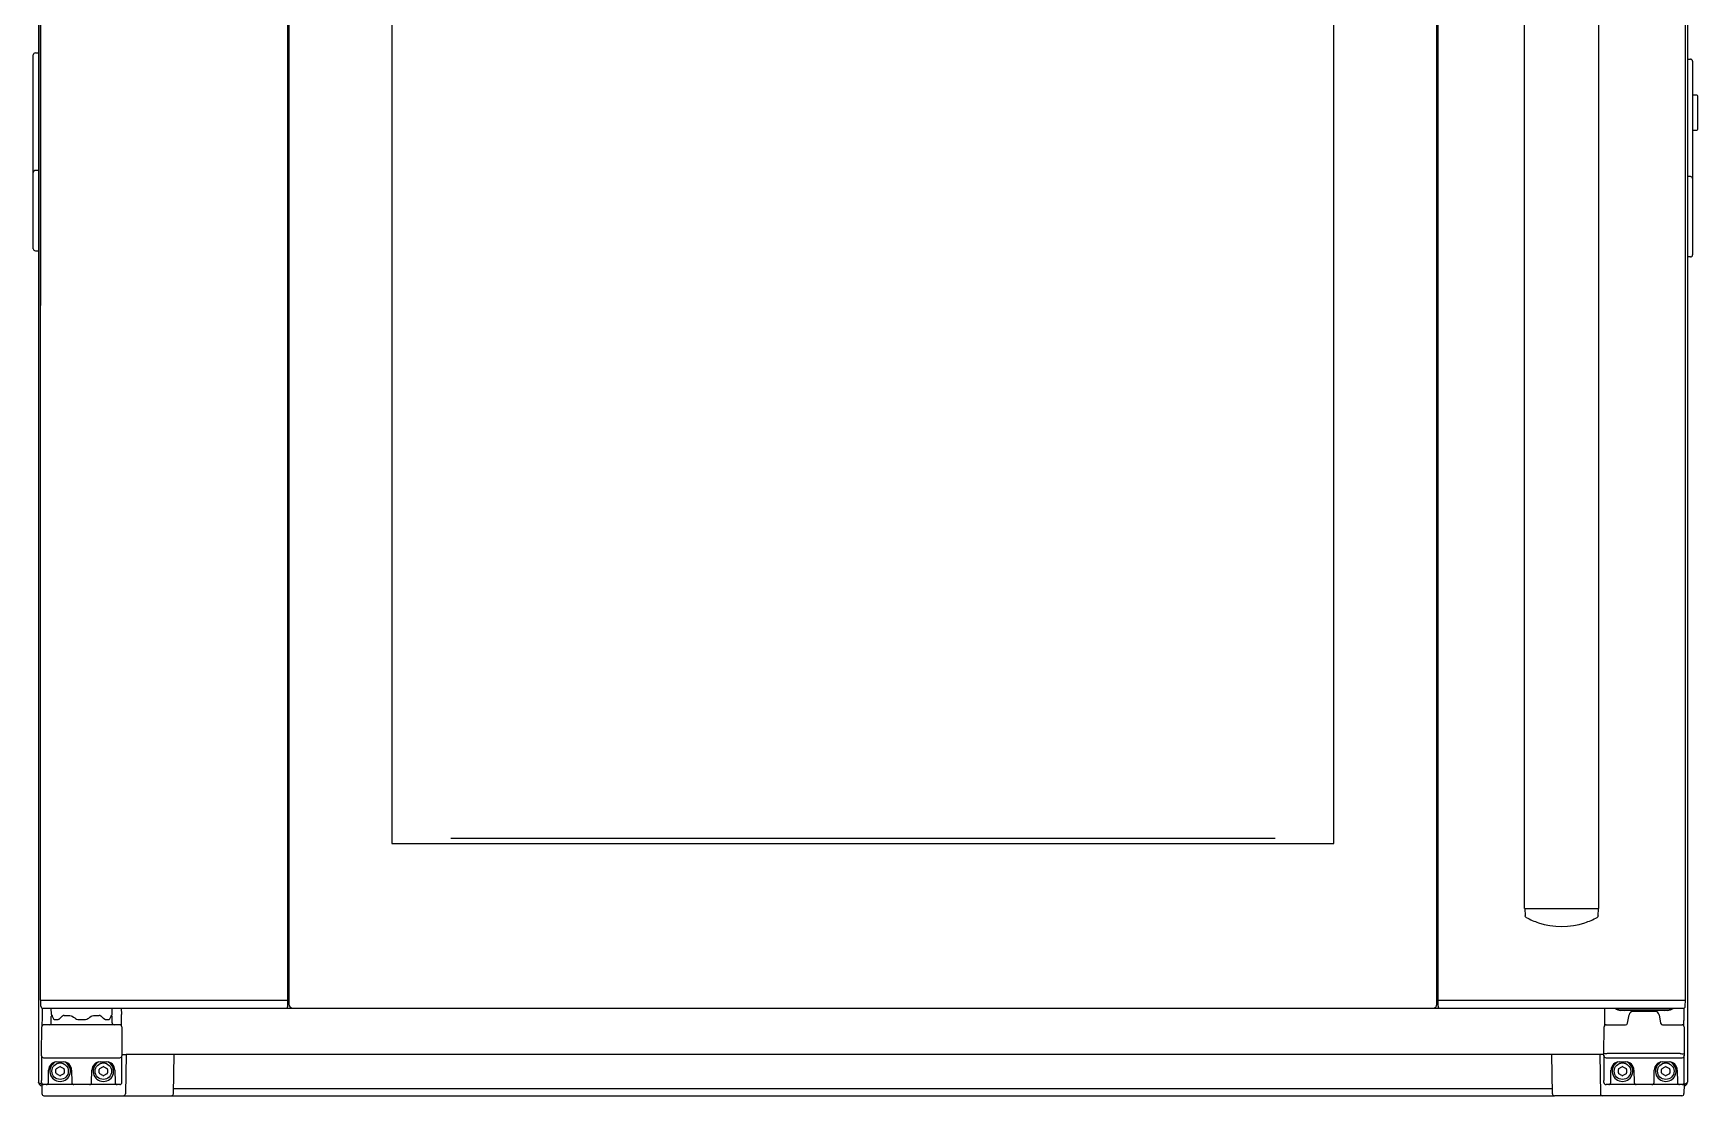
# Model space of a CAD drawing. Header units: millimetres. Extents: x 13025 to 18152, y 3757 to 7714.
# Drawn here: x 15911 to 16719, y 5611 to 6127 of the extents above; entities that cross this region are included whole.
import ezdxf

# ---------------------------------------------------------------- set-up
doc = ezdxf.new("R2010")
doc.units = ezdxf.units.MM
doc.header["$LTSCALE"] = 346.5
doc.layers.get('0').update_dxf_attribs({"linetype": 'CONTINUOUS'})
doc.layers.add('COSMETICHE', color=7, linetype='CONTINUOUS')
doc.layers.add('GEOM', color=7, linetype='CONTINUOUS')

msp = doc.modelspace()

# ---------------------------------------------------------------- linework, layer by layer
at = {"color": 7, "linetype": 'Continuous'}
for p, q in [((15913.96, 6541.1), (15913.96, 5618)), ((16035.46, 6540.8), (16035.46, 5655.8)), ((16592.46, 5655.8), (16592.46, 6540.8)), ((16713.96, 6541.1), (16713.96, 5618)), ((15914.96, 5657.8), (15914.96, 6538.8)), ((16034.96, 5657.8), (16034.96, 6538.8)), ((16592.96, 5657.8), (16592.96, 6538.8)), ((16592.96, 5657.8), (16592.96, 6538.8)), ((16712.96, 5657.8), (16712.96, 6538.8)), ((16634.96, 5702.3), (16634.96, 6494.3)), ((16670.96, 5702.3), (16670.96, 6494.3)), ((16085.46, 6462.8), (16085.46, 5733.8)), ((16542.46, 5733.8), (16542.46, 6462.8)), ((16713.96, 6114.3), (16715.46, 6114.3)), ((16716.46, 6113.3), (16716.46, 6019.3)), ((16718.46, 6096.76), (16716.46, 6096.77)), ((16718.96, 6080.33), (16718.96, 6096.26)), ((16716.46, 6079.83), (16718.46, 6079.83)), ((16715.46, 6057.3), (16713.96, 6057.3)), ((16715.46, 6018.3), (16713.96, 6018.3)), ((16034.96, 5994.8), (16034.96, 5657.8)), ((16085.46, 5733.8), (16542.46, 5733.8)), ((16634.96, 5702.3), (16670.96, 5702.3)), ((16635.08, 5702.3), (16635.21, 5698.72)), ((16670.71, 5698.72), (16670.84, 5702.3)), ((15914.96, 5657.8), (16034.96, 5657.8)), ((15915.12, 5654.79), (15915.09, 5657.8)), ((15915.75, 5653.87), (15915.73, 5651.65)), ((15916.12, 5653.8), (16711.91, 5653.8)), ((15916.47, 5657.8), (16034.96, 5657.8)), ((15920.26, 5650.79), (15920.21, 5653.8)), ((15949.66, 5650.79), (15949.71, 5653.8)), ((15954.17, 5653.8), (15954.2, 5650.78)), ((16034.91, 5654.78), (16034.96, 5657.8)), ((16592.46, 5657.8), (16712.96, 5657.8)), ((16593.01, 5654.78), (16592.96, 5657.8)), ((16673.75, 5653.8), (16673.69, 5647.85)), ((16704.23, 5652.8), (16681.69, 5652.8)), ((16681.9, 5653.05), (16704.02, 5653.05)), ((16711.64, 5653.8), (16711.65, 5653.8)), ((16711.65, 5653.8), (16711.65, 5653.8)), ((16712.17, 5653.85), (16712.22, 5647.82)), ((16712.91, 5654.78), (16712.96, 5657.8)), ((15915.46, 5631.8), (15915.57, 5644.81)), ((15915.66, 5645.54), (15915.65, 5645.17)), ((15915.68, 5646.87), (15915.66, 5646.11)), ((15915.66, 5646.11), (15915.66, 5645.54)), ((15915.69, 5647.82), (15915.68, 5646.87)), ((15915.7, 5648.95), (15915.69, 5647.82)), ((15915.71, 5650.24), (15915.7, 5648.95)), ((15915.73, 5651.65), (15915.71, 5650.24)), ((15953.35, 5645.8), (15916.57, 5645.8)), ((15920.21, 5648.3), (15920.21, 5649.8)), ((15920.21, 5646.8), (15920.21, 5648.3)), ((15920.56, 5650.33), (15920.58, 5650.27)), ((15920.64, 5650.14), (15920.68, 5650.03)), ((15920.97, 5649.31), (15921.12, 5649)), ((15921.12, 5649), (15921.33, 5648.67)), ((15921.12, 5649), (15921.12, 5649)), ((15921.33, 5648.67), (15921.69, 5648.39)), ((15921.69, 5648.39), (15922.09, 5648.3)), ((15922.09, 5648.3), (15923.6, 5648.3)), ((15923.68, 5648.31), (15923.6, 5648.3)), ((15923.95, 5648.49), (15923.95, 5648.49)), ((15933.13, 5648.34), (15933.66, 5648.3)), ((15933.66, 5648.3), (15936.26, 5648.3)), ((15936.26, 5648.3), (15936.77, 5648.34)), ((15944.43, 5649.92), (15944.26, 5650.05)), ((15944.91, 5649.5), (15944.43, 5649.92)), ((15945.96, 5648.49), (15945.96, 5648.49)), ((15946.32, 5648.3), (15946.23, 5648.31)), ((15946.31, 5648.3), (15947.82, 5648.3)), ((15947.82, 5648.3), (15948.22, 5648.39)), ((15948.8, 5649), (15948.94, 5649.3)), ((15948.8, 5649), (15948.8, 5649)), ((15949.35, 5650.3), (15949.4, 5650.41)), ((15949.4, 5650.41), (15949.42, 5650.43)), ((15949.71, 5648.3), (15949.71, 5649.8)), ((15949.71, 5646.8), (15949.71, 5648.3)), ((15954.21, 5649.6), (15954.2, 5650.78)), ((15954.22, 5648.53), (15954.21, 5649.6)), ((15954.24, 5647.37), (15954.22, 5648.53)), ((15954.25, 5646.6), (15954.24, 5647.37)), ((15954.25, 5645.98), (15954.25, 5646.6)), ((15954.26, 5645.5), (15954.25, 5645.98)), ((15954.27, 5645.17), (15954.26, 5645.5)), ((15954.35, 5644.81), (15954.46, 5631.8)), ((16673.46, 5631.8), (16673.57, 5644.81)), ((16673.67, 5646.06), (16673.66, 5645.47)), ((16673.66, 5645.47), (16673.66, 5645.2)), ((16673.68, 5646.87), (16673.67, 5646.06)), ((16673.69, 5647.85), (16673.68, 5646.87)), ((16674.57, 5645.8), (16683.97, 5645.8)), ((16684.95, 5646.56), (16685.67, 5650.64)), ((16698.28, 5652.3), (16687.64, 5652.3)), ((16700.25, 5650.64), (16700.97, 5646.56)), ((16701.94, 5645.8), (16711.35, 5645.8)), ((16712.23, 5646.81), (16712.22, 5647.82)), ((16712.24, 5646.16), (16712.23, 5646.81)), ((16712.25, 5645.55), (16712.24, 5646.16)), ((16712.26, 5645.2), (16712.25, 5645.55)), ((16712.35, 5644.81), (16712.46, 5631.8)), ((15915.48, 5630.73), (15915.46, 5631.8)), ((15915.46, 5630.78), (15915.46, 5618.8)), ((15915.48, 5630.67), (15915.48, 5630.73)), ((15916.48, 5629.8), (15953.44, 5629.8)), ((15954.46, 5631.8), (15954.44, 5630.73)), ((15954.44, 5630.73), (15954.44, 5630.67)), ((15954.45, 5631.4), (15956.46, 5631.4)), ((15954.46, 5618.8), (15954.46, 5630.78)), ((15956.46, 5631.4), (15956.13, 5612.38)), ((16671.46, 5631.4), (15956.46, 5631.4)), ((15979.48, 5612.38), (15979.81, 5631.4)), ((16648.44, 5612.38), (16648.11, 5631.4)), ((16673.46, 5631.4), (16671.46, 5631.4)), ((16671.46, 5631.4), (16671.79, 5612.38)), ((16673.48, 5630.78), (16673.46, 5631.8)), ((16673.46, 5631.13), (16673.46, 5618.8)), ((16674.48, 5629.8), (16711.44, 5629.8)), ((16710.46, 5631.8), (16675.46, 5631.8)), ((16712.46, 5631.8), (16712.44, 5630.78)), ((16712.46, 5618.8), (16712.46, 5631.13)), ((15918.78, 5617.78), (15918.89, 5623.87)), ((15922.46, 5622.43), (15922.46, 5624.16)), ((15922.71, 5624.6), (15924.21, 5625.46)), ((15924.21, 5621.13), (15922.71, 5622)), ((15922.89, 5627.8), (15926.03, 5627.8)), ((15924.71, 5625.46), (15926.21, 5624.6)), ((15926.21, 5622), (15924.71, 5621.13)), ((15926.46, 5624.16), (15926.46, 5622.43)), ((15930.03, 5623.87), (15930.13, 5617.78)), ((15939.78, 5617.78), (15939.89, 5623.87)), ((15943.46, 5622.43), (15943.46, 5624.16)), ((15943.71, 5624.6), (15945.21, 5625.46)), ((15945.21, 5621.13), (15943.71, 5622)), ((15943.89, 5627.8), (15947.03, 5627.8)), ((15945.71, 5625.46), (15947.21, 5624.6)), ((15947.21, 5622), (15945.71, 5621.13)), ((15947.46, 5624.16), (15947.46, 5622.43)), ((15951.03, 5623.87), (15951.13, 5617.78)), ((16676.78, 5617.78), (16676.89, 5623.87)), ((16680.46, 5622.43), (16680.46, 5624.16)), ((16680.71, 5624.6), (16682.21, 5625.46)), ((16682.21, 5621.13), (16680.71, 5622)), ((16680.89, 5627.8), (16684.03, 5627.8)), ((16682.71, 5625.46), (16684.21, 5624.6)), ((16684.21, 5622), (16682.71, 5621.13)), ((16684.46, 5624.16), (16684.46, 5622.43)), ((16688.03, 5623.87), (16688.13, 5617.78)), ((16697.78, 5617.78), (16697.89, 5623.87)), ((16701.46, 5622.43), (16701.46, 5624.16)), ((16701.71, 5624.6), (16703.21, 5625.46)), ((16703.21, 5621.13), (16701.71, 5622)), ((16701.89, 5627.8), (16705.03, 5627.8)), ((16703.71, 5625.46), (16705.21, 5624.6)), ((16705.21, 5622), (16703.71, 5621.13)), ((16705.46, 5624.16), (16705.46, 5622.43)), ((16709.03, 5623.87), (16709.13, 5617.78)), ((16713.99, 5626.2), (16713.96, 5626.2)), ((15915.48, 5617.78), (15915.46, 5618.8)), ((15915.59, 5616.87), (15915.62, 5612.39)), ((15916.48, 5616.8), (15915.76, 5616.8)), ((15916.44, 5616.8), (15916.48, 5616.8)), ((15931.1, 5616.8), (15916.48, 5616.8)), ((15931.11, 5616.8), (15929.63, 5616.8)), ((15952.1, 5616.8), (15931.13, 5616.8)), ((15940.28, 5616.8), (15938.78, 5616.8)), ((15951.56, 5616.8), (15950.63, 5616.8)), ((15953.44, 5616.8), (15952.13, 5616.8)), ((15954.44, 5617.78), (15954.46, 5618.8)), ((15954.44, 5617.78), (15954.44, 5617.78)), ((16648.4, 5614.8), (15979.52, 5614.8)), ((16673.48, 5617.78), (16673.46, 5618.8)), ((16711.44, 5616.8), (16674.48, 5616.8)), ((16711.44, 5616.8), (16711.72, 5616.84)), ((16711.68, 5616.83), (16711.44, 5616.8)), ((16711.44, 5616.8), (16712.16, 5616.8)), ((16712.33, 5616.87), (16712.29, 5612.39)), ((16712.44, 5617.78), (16712.46, 5618.8)), ((16712.44, 5617.78), (16712.44, 5617.78)), ((15916.62, 5611.4), (15978.48, 5611.4)), ((15978.48, 5611.4), (16649.44, 5611.4)), ((16711.29, 5611.4), (16649.44, 5611.4))]:
    msp.add_line(p, q, dxfattribs=at)
at = {"color": 2, "linetype": 'Continuous'}
msp.add_line((16113.96, 5736.4), (16513.96, 5736.4), dxfattribs=at)
at = {"color": 7, "linetype": 'Continuous'}
for points in [[(15920.51, 5650.42), (15920.5, 5650.44), (15920.52, 5650.41)], [(15920.52, 5650.41), (15920.57, 5650.31), (15920.64, 5650.14)], [(15920.68, 5650.03), (15920.79, 5649.74), (15920.97, 5649.31)], [(15923.95, 5648.49), (15923.86, 5648.41), (15923.68, 5648.31)], [(15925.49, 5649.92), (15925, 5649.49), (15924.39, 5648.91), (15923.95, 5648.49)], [(15926.47, 5650.3), (15926.06, 5650.24), (15925.65, 5650.05), (15925.49, 5649.92)], [(15931.99, 5648.81), (15932.43, 5648.56), (15933.13, 5648.34)], [(15936.77, 5648.34), (15937.47, 5648.55), (15937.93, 5648.81)], [(15944.26, 5650.05), (15943.86, 5650.24), (15943.44, 5650.3)], [(15945.96, 5648.49), (15945.52, 5648.93), (15944.91, 5649.5)], [(15946.23, 5648.31), (15946.05, 5648.41), (15945.96, 5648.49)], [(15948.22, 5648.39), (15948.58, 5648.67), (15948.8, 5649)], [(15948.94, 5649.3), (15949.13, 5649.73), (15949.24, 5650.03)], [(15949.24, 5650.03), (15949.28, 5650.13), (15949.35, 5650.3)]]:
    msp.add_lwpolyline(points, dxfattribs=at)
for points in [[(15926.47, 5650.3), (15929.22, 5650.3, -0.153487), (15930.36, 5649.94), (15930.98, 5649.51), (15931.56, 5649.1), (15931.99, 5648.81)], [(15937.93, 5648.81), (15938.34, 5649.09), (15938.93, 5649.5), (15939.56, 5649.94, -0.15347), (15940.7, 5650.3), (15943.45, 5650.3)]]:
    msp.add_lwpolyline(points, format="xyb", dxfattribs=at)
for centre in [(15924.46, 5623.3), (15945.46, 5623.3), (16682.46, 5623.3), (16703.46, 5623.3)]:
    msp.add_circle(centre, 4, dxfattribs=at)
for centre, radius, start, end in [((16715.46, 6113.3), 1, 0, 90), ((16718.46, 6096.26), 0.5, 0, 89.85959), ((16718.46, 6080.33), 0.5, 270.14038, 360), ((16715.46, 6056.3), 1, 0, 90), ((16715.46, 6019.3), 1, 270, 0), ((16653.01, 5730.14), 36.6, 241.84192, 252.05076), ((16652.96, 5730.02), 36.48, 252.06464, 287.9354), ((16652.91, 5730.14), 36.6, 287.94928, 298.15808), ((15916.12, 5654.8), 1, 180.5, 270), ((16033.91, 5654.8), 1, 270, 359), ((16037.46, 5655.8), 2, 180, 270), ((16590.46, 5655.8), 2, 270, 0), ((16594.01, 5654.8), 1, 181, 270), ((16681.69, 5657.3), 4.5, 231.25595, 270), ((16681.9, 5657.55), 4.5, 236.44359, 270), ((16683.23, 5657.3), 4.5, 270, 288.68431), ((16702.69, 5657.3), 4.5, 251.31566, 270), ((16704.02, 5657.55), 4.5, 270, 303.55641), ((16704.23, 5657.3), 4.5, 270, 308.55622), ((16711.91, 5654.8), 1, 270, 359), ((15916.57, 5644.8), 1, 90, 179.5), ((15919.21, 5646.8), 1, 270, 0), ((15920.71, 5649.8), 0.5, 105.07226, 180), ((15920.76, 5650.8), 0.5, 182.98025, 243.67091), ((15949.21, 5649.8), 0.5, 0, 74.93815), ((15949.16, 5650.8), 0.5, 296.32887, 359), ((15950.71, 5646.8), 1, 180, 270), ((15953.35, 5644.8), 1, 0.5, 90), ((16674.57, 5644.8), 1, 90, 179.5), ((16683.97, 5646.8), 1, 270, 346.41955), ((16687.64, 5650.3), 2, 90, 170), ((16698.28, 5650.3), 2, 10, 90), ((16701.94, 5646.8), 1, 193.58043, 270), ((16711.35, 5644.8), 1, 0.49998, 90), ((15916.48, 5630.8), 1, 181, 270), ((15953.44, 5630.8), 1, 270, 359), ((16674.48, 5630.8), 1, 181, 270), ((16711.44, 5630.8), 1, 270, 359), ((15922.89, 5623.8), 4, 90, 179), ((15924.46, 5623.3), 5, 116.58056, 63.38903), ((15922.96, 5624.16), 0.5, 120, 180), ((15922.96, 5622.43), 0.5, 180, 240), ((15924.46, 5625.03), 0.5, 60, 120), ((15924.46, 5621.57), 0.5, 240, 300), ((15926.03, 5623.8), 4, 1, 90), ((15925.96, 5624.16), 0.5, 0, 60), ((15925.96, 5622.43), 0.5, 300, 0), ((15943.89, 5623.8), 4, 90, 179), ((15945.46, 5623.3), 5, 116.58056, 63.38903), ((15943.96, 5624.16), 0.5, 120, 180), ((15943.96, 5622.43), 0.5, 180, 240), ((15945.46, 5625.03), 0.5, 60, 120), ((15945.46, 5621.57), 0.5, 240, 300), ((15947.03, 5623.8), 4, 1, 90), ((15946.96, 5624.16), 0.5, 0, 60), ((15946.96, 5622.43), 0.5, 300, 0), ((16680.89, 5623.8), 4, 90, 179), ((16682.46, 5623.3), 5, 116.59486, 63.42909), ((16680.96, 5624.16), 0.5, 120, 180), ((16680.96, 5622.43), 0.5, 180, 240), ((16682.46, 5625.03), 0.5, 60, 120), ((16682.46, 5621.57), 0.5, 240, 300), ((16684.03, 5623.8), 4, 1, 90), ((16683.96, 5624.16), 0.5, 0, 60), ((16683.96, 5622.43), 0.5, 300, 0), ((16701.89, 5623.8), 4, 90, 179), ((16703.46, 5623.3), 5, 116.59486, 63.42909), ((16701.96, 5624.16), 0.5, 120, 180), ((16701.96, 5622.43), 0.5, 180, 240), ((16703.46, 5625.03), 0.5, 60, 120), ((16703.46, 5621.57), 0.5, 240, 300), ((16705.03, 5623.8), 4, 1, 90), ((16704.96, 5624.16), 0.5, 0, 60), ((16704.96, 5622.43), 0.5, 300, 0), ((15915.76, 5618), 1.8, 180, 264.66021), ((15916.48, 5617.8), 1, 181, 267.93206), ((15916.62, 5612.4), 1, 180.5, 270), ((15916.48, 5617.8), 1.01, 258.76661, 266.31131), ((15916.48, 5617.78), 0.986, 266.321, 269.99386), ((15917.78, 5617.8), 1, 270, 359), ((15931.13, 5617.8), 1, 181, 270), ((15938.78, 5617.8), 1, 270, 359), ((15952.13, 5617.8), 1, 181, 270), ((15953.44, 5617.8), 1, 270, 359), ((15955.13, 5612.4), 1, 270, 359), ((15978.48, 5612.4), 1, 270, 359), ((16649.44, 5612.4), 1, 181, 270), ((16672.79, 5612.4), 1, 181, 270), ((16674.48, 5617.8), 1, 181, 270), ((16675.78, 5617.8), 1, 270, 359), ((16689.13, 5617.8), 1, 181, 270), ((16696.78, 5617.8), 1, 270, 359), ((16710.13, 5617.8), 1, 181, 270), ((16711.29, 5612.4), 1, 270, 359.5), ((16711.44, 5617.8), 1, 270, 359), ((16712.16, 5618), 1.8, 275.35261, 0)]:
    msp.add_arc(centre, radius, start, end, dxfattribs=at)
for points in [[(16635.73, 5697.87), (16635.44, 5698.03), (16635.22, 5698.38), (16635.21, 5698.72)], [(16670.71, 5698.72), (16670.7, 5698.38), (16670.48, 5698.03), (16670.18, 5697.87)]]:
    msp.add_open_spline(points, degree=3, dxfattribs=at)
for points, knots in [([(16675.46, 5631.8), (16675.2, 5631.8), (16674.54, 5631.79), (16673.87, 5631.79), (16673.46, 5631.8)], [0, 0, 0, 0, 0.382699, 1, 1, 1, 1]), ([(16710.46, 5631.8), (16710.71, 5631.8), (16711.38, 5631.79), (16712.05, 5631.79), (16712.46, 5631.8)], [0, 0, 0, 0, 0.382716, 1, 1, 1, 1]), ([(15915.76, 5616.8), (15915.53, 5616.9), (15915.19, 5617.04), (15914.77, 5617.24), (15914.5, 5617.39), (15914.27, 5617.53), (15914.1, 5617.68), (15913.99, 5617.83), (15913.96, 5617.95), (15913.96, 5618)], [0, 0, 0, 0, 0.335785, 0.490301, 0.629473, 0.749907, 0.850007, 0.93119, 1, 1, 1, 1]), ([(16712.16, 5616.8), (16712.39, 5616.9), (16712.73, 5617.04), (16713.15, 5617.24), (16713.42, 5617.39), (16713.65, 5617.53), (16713.82, 5617.68), (16713.93, 5617.83), (16713.96, 5617.95), (16713.96, 5618)], [0, 0, 0, 0, 0.335785, 0.490301, 0.629473, 0.749907, 0.850007, 0.93119, 1, 1, 1, 1])]:
    msp.add_open_spline(points, degree=3, knots=knots, dxfattribs=at)
at = {"layer": 'COSMETICHE', "color": 7, "linetype": 'Continuous'}
msp.add_line((15914.96, 6201.8), (15914.96, 5994.8), dxfattribs=at)
at = {"layer": 'GEOM', "color": 7, "linetype": 'Continuous'}
for p, q in [((15911.46, 6022.3), (15911.46, 6116.3)), ((15912.46, 6117.3), (15913.96, 6117.3)), ((15913.96, 6060.3), (15912.46, 6060.3)), ((15912.46, 6021.3), (15913.96, 6021.3))]:
    msp.add_line(p, q, dxfattribs=at)
for centre, start, end in [((15912.46, 6116.3), 90, 180), ((15912.46, 6059.3), 90, 180), ((15912.46, 6022.3), 180, 270)]:
    msp.add_arc(centre, 1, start, end, dxfattribs=at)

doc.saveas('drawing.dxf')
